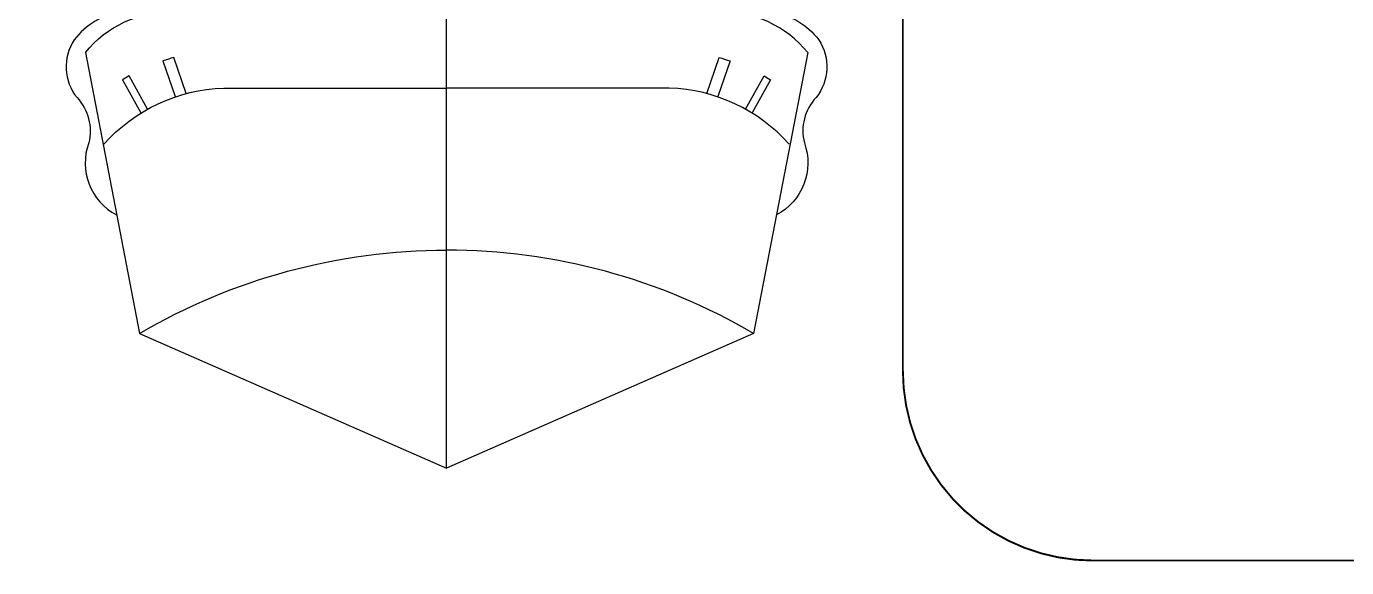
# Model space of a CAD drawing. Extents: x 1332 to 175445, y 256143 to 386027.
# Drawn here: x 64898 to 68371, y 380638 to 382061 of the extents above; entities that cross this region are included whole.
import ezdxf

# ---------------------------------------------------------------- set-up
doc = ezdxf.new("R2010")
doc.units = 0
doc.header["$LTSCALE"] = 10
doc.header["$MEASUREMENT"] = 0
doc.linetypes.add('DASH', pattern=[0.35, 0.25, -0.1])
doc.layers.add('00-园建', color=4, linetype='Continuous')
doc.layers.add('00-填充', color=8, linetype='Continuous')
doc.linetypes.add('ZIGZAG', pattern='A,0.0001,-0.2,[131,ltypeshp.shx,S=0.2,R=0,X=-0.2,Y=0],-0.4,[131,ltypeshp.shx,S=0.2,R=180,X=0.2,Y=0],-0.2', length=0.8001)

# ---------------------------------------------------------------- blocks, each defined once
blk = doc.blocks.new('CS')
at = {"layer": '00-园建'}
for p, q in [((0, -1200), (0, 0)), ((-807.6, -845.2), (0, -1200)), ((807.6, -845.2), (0, -1200))]:
    blk.add_line(p, q, dxfattribs=at)
for points in [[(-950, -106.7, -0.23632), (-718.1, 0), (0, 0)], [(950, -106.7, 0.23632), (718.1, 0), (0, 0)], [(-854.9, 0, 0.194799), (-979.5, -73.1, 0.323645), (-971.9, -225.1, -0.256381), (-941.2, -344, 0.37414), (-867.7, -533.5, 8.704766)], [(854.9, 0, -0.194799), (979.5, -73.1, -0.323645), (971.9, -225.1, 0.256381), (941.2, -344, -0.37414), (867.7, -533.5, -8.704766)], [(-950, -106.7), (-807.6, -845.2, -0.13307), (0, -626, -0.125801)], [(-685, -214.5), (-717.2, -119.7, 0.013867), (-745.9, -128.5), (-714, -222.3)], [(950, -106.7), (807.6, -845.2, 0.13307), (0, -626, 0.125801)], [(685, -214.5), (717.2, -119.7, -0.013867), (745.9, -128.5), (714, -222.3)], [(-786.4, -255.5), (-835.1, -168.1, 0.009242), (-852.4, -178.2), (-803.9, -265.2)], [(786.4, -255.5), (835.1, -168.1, -0.009242), (852.4, -178.2), (803.9, -265.2)], [(-901.1, -347.4, -0.205442), (-586, -200), (0, -200)], [(901.1, -347.4, 0.205442), (586, -200), (0, -200)]]:
    blk.add_lwpolyline(points, format="xyb", dxfattribs=at)
for points in [[(-718.1, 0), (-854.9, 0)], [(718.1, 0), (854.9, 0)]]:
    blk.add_lwpolyline(points, dxfattribs=at)

msp = doc.modelspace()

# ---------------------------------------------------------------- linework, layer by layer
at = {"layer": '00-园建', "linetype": 'DASH', "const_width": 5}
msp.add_lwpolyline([(67703.6, 384413.9), (80300.8, 384413.9, -0.414214), (80800.8, 383913.9), (80800.8, 381156.8, -0.414214), (80300.8, 380656.8), (67703.6, 380656.8, -0.414214), (67203.6, 381156.8), (67203.6, 383913.9, -0.414214)], format="xyb", close=True, dxfattribs=at)
at = {"layer": '00-园建', "color": 5, "linetype": 'ZIGZAG', "ltscale": 0.3, "const_width": 0.1, "elevation": -36503}
msp.add_lwpolyline([(105675.9, 381799.3), (45503.3, 381799.3)], dxfattribs=at)
at = {"layer": '00-填充', "elevation": -36503}
msp.add_lwpolyline([(45503.3, 381704.6, 0.072245), (71455.3, 376888.6, 0.01957), (101991.3, 376039, -2.382323)], format="xyb", dxfattribs=at)

# ---------------------------------------------------------------- block references
at = {"layer": '00-园建'}
msp.add_blockref('CS', (66003.3, 382099.3), dxfattribs=at)

doc.saveas('drawing.dxf')
